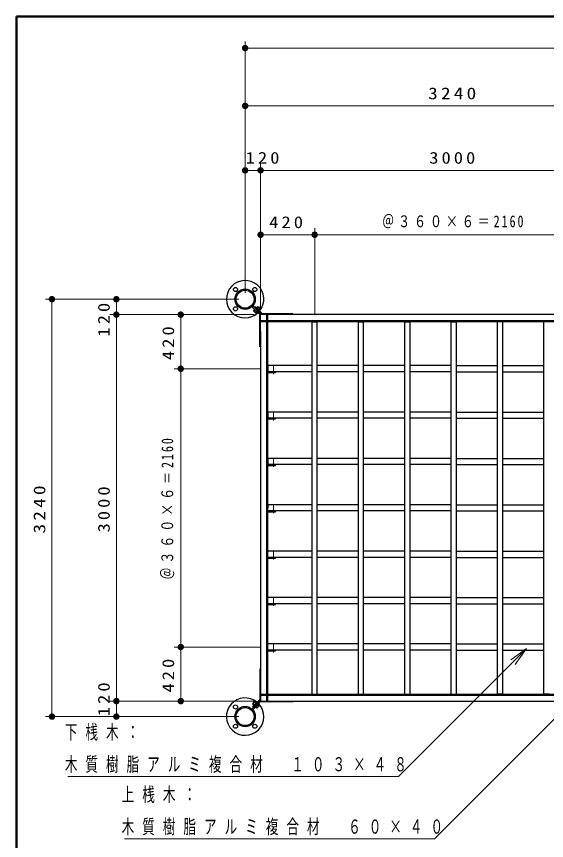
# Model space of a CAD drawing. Units: millimetres on the paper, scale 1:50. Extents: x -365 to 10, y -38 to 257.
# Drawn here: x -365 to -282.7, y 129.1 to 257 of the extents above; entities that cross this region are included whole.
import ezdxf

# ---------------------------------------------------------------- set-up
doc = ezdxf.new("R2010")
doc.units = ezdxf.units.MM
doc.linetypes.add('USER2', pattern=[6, 3, -1, 1, -1])
doc.layers.add('LY_1', color=7, linetype='Continuous', lineweight=25)
doc.layers.add('LY_2', color=7, linetype='Continuous', lineweight=13)
doc.styles.add('ＭＳ ゴシック', font='')
doc.styles.get('ＭＳ ゴシック').set_extended_font_data('MS Gothic')

# ---------------------------------------------------------------- blocks, each defined once
blk = doc.blocks.new('filled_dot')
at = {"color": 0, "linetype": 'Continuous', "lineweight": -2, "const_width": 1.25}
blk.add_lwpolyline([(-0.625, 0, 1), (0.625, 0, 1)], format="xyb", close=True, dxfattribs=at)

msp = doc.modelspace()

# ---------------------------------------------------------------- linework, layer by layer
at = {"layer": 'LY_1', "lineweight": 13}
for p, q in [((-329.491, 214.114), (-329.491, 253.099)), ((-329.491, 252.099), (-135.091, 252.099)), ((-329.491, 214.114), (-329.491, 244.114)), ((-329.491, 243.114), (-264.691, 243.114)), ((-327.091, 212.695), (-327.091, 234.114)), ((-329.491, 233.114), (-323.583, 233.114)), ((-327.091, 233.114), (-267.091, 233.114)), ((-327.091, 211.714), (-327.091, 224.114)), ((-318.691, 210.614), (-318.691, 224.114)), ((-327.091, 223.114), (-318.691, 223.114)), ((-318.691, 223.114), (-275.491, 223.114)), ((-330.491, 213.114), (-360.491, 213.114)), ((-359.491, 148.314), (-359.491, 213.114)), ((-349.491, 207.193), (-349.491, 213.114)), ((-329.072, 210.714), (-350.491, 210.714)), ((-349.491, 150.714), (-349.491, 210.714)), ((-328.091, 210.714), (-340.491, 210.714)), ((-339.491, 202.314), (-339.491, 210.714)), ((-326.991, 202.314), (-340.491, 202.314)), ((-339.491, 159.114), (-339.491, 202.314)), ((-326.991, 159.114), (-340.491, 159.114)), ((-339.491, 150.714), (-339.491, 159.114)), ((-288.252, 157.108), (-285.777, 158.876)), ((-285.777, 158.876), (-287.899, 156.755)), ((-285.777, 158.876), (-287.545, 156.401)), ((-349.491, 148.314), (-349.491, 154.203)), ((-329.072, 150.714), (-350.491, 150.714)), ((-328.091, 150.714), (-340.491, 150.714)), ((-330.491, 148.314), (-360.491, 148.314))]:
    msp.add_line(p, q, dxfattribs=at)
at = {"layer": 'LY_1'}
for p, q in [((-328.439, 211.935), (-327.367, 210.862)), ((-328.439, 211.935), (-327.367, 210.862)), ((-328.312, 212.062), (-327.083, 210.834)), ((-328.312, 212.062), (-326.963, 210.714)), ((-328.034, 211.439), (-328.175, 211.298)), ((-328.034, 211.439), (-328.175, 211.298)), ((-327.779, 210.902), (-328.175, 211.298)), ((-327.779, 210.902), (-328.175, 211.298)), ((-327.949, 211.354), (-328.091, 211.213)), ((-327.949, 211.354), (-328.091, 211.213)), ((-328.088, 211.838), (-327.961, 211.965)), ((-328.003, 211.498), (-328.048, 211.453)), ((-328.003, 211.498), (-328.048, 211.453)), ((-327.624, 211.029), (-328.048, 211.453)), ((-327.624, 211.029), (-328.048, 211.453)), ((-328.017, 211.767), (-327.89, 211.894)), ((-327.961, 211.965), (-326.709, 210.714)), ((-327.89, 211.894), (-326.829, 210.834)), ((-327.723, 211.128), (-327.864, 210.987)), ((-327.723, 211.128), (-327.864, 210.987)), ((-327.748, 211.753), (-327.703, 211.798)), ((-327.748, 211.753), (-327.703, 211.798)), ((-327.279, 211.374), (-327.703, 211.798)), ((-327.279, 211.374), (-327.703, 211.798)), ((-327.689, 211.784), (-327.505, 211.968)), ((-327.689, 211.784), (-327.505, 211.968)), ((-327.579, 211.074), (-327.624, 211.029)), ((-327.579, 211.074), (-327.624, 211.029)), ((-327.604, 211.699), (-327.384, 211.92)), ((-327.604, 211.699), (-327.384, 211.92)), ((-327.109, 211.572), (-327.505, 211.968)), ((-327.109, 211.572), (-327.505, 211.968)), ((-327.157, 211.694), (-327.384, 211.92)), ((-327.157, 211.694), (-327.384, 211.92)), ((-327.378, 211.473), (-327.157, 211.694)), ((-327.378, 211.473), (-327.157, 211.694)), ((-327.324, 211.329), (-327.279, 211.374)), ((-327.324, 211.329), (-327.279, 211.374)), ((-327.293, 211.388), (-327.109, 211.572)), ((-327.293, 211.388), (-327.109, 211.572)), ((-327.638, 211.043), (-327.779, 210.902)), ((-327.638, 211.043), (-327.779, 210.902)), ((-327.367, 210.862), (-327.239, 210.989)), ((-327.367, 210.862), (-327.239, 210.989)), ((-327.211, 205.714), (-327.211, 210.714)), ((-322.091, 210.714), (-327.091, 210.714)), ((-327.091, 205.714), (-327.091, 210.714)), ((-322.091, 210.834), (-327.031, 210.834)), ((-269.691, 210.714), (-324.491, 210.714)), ((-322.091, 210.834), (-322.091, 210.714)), ((-327.091, 208.114), (-327.091, 150.714)), ((-327.091, 205.714), (-327.211, 205.714)), ((-327.211, 155.714), (-327.091, 155.714)), ((-327.211, 155.714), (-327.211, 150.774)), ((-328.342, 149.844), (-327.091, 151.095)), ((-328.272, 149.915), (-327.211, 150.975)), ((-328.439, 149.493), (-327.091, 150.841)), ((-328.439, 149.493), (-327.211, 150.721)), ((-327.949, 150.695), (-328.345, 150.299)), ((-327.949, 150.695), (-328.345, 150.299)), ((-328.161, 150.115), (-328.345, 150.299)), ((-328.161, 150.115), (-328.345, 150.299)), ((-328.215, 149.717), (-328.342, 149.844)), ((-328.312, 149.365), (-327.239, 150.438)), ((-328.312, 149.365), (-327.239, 150.438)), ((-328.071, 150.647), (-328.297, 150.421)), ((-328.071, 150.647), (-328.297, 150.421)), ((-328.076, 150.2), (-328.297, 150.421)), ((-328.076, 150.2), (-328.297, 150.421)), ((-328.144, 149.787), (-328.272, 149.915)), ((-327.751, 150.525), (-328.175, 150.101)), ((-327.751, 150.525), (-328.175, 150.101)), ((-328.13, 150.056), (-328.175, 150.101)), ((-328.13, 150.056), (-328.175, 150.101)), ((-327.85, 150.426), (-328.071, 150.647)), ((-327.85, 150.426), (-328.071, 150.647)), ((-327.765, 150.511), (-327.949, 150.695)), ((-327.765, 150.511), (-327.949, 150.695)), ((-327.876, 149.801), (-327.83, 149.756)), ((-327.876, 149.801), (-327.83, 149.756)), ((-327.406, 150.18), (-327.83, 149.756)), ((-327.406, 150.18), (-327.83, 149.756)), ((-327.816, 149.77), (-327.675, 149.629)), ((-327.816, 149.77), (-327.675, 149.629)), ((-327.706, 150.48), (-327.751, 150.525)), ((-327.706, 150.48), (-327.751, 150.525)), ((-327.731, 149.855), (-327.59, 149.714)), ((-327.731, 149.855), (-327.59, 149.714)), ((-327.279, 150.025), (-327.675, 149.629)), ((-327.279, 150.025), (-327.675, 149.629)), ((-327.505, 150.081), (-327.364, 149.94)), ((-327.505, 150.081), (-327.364, 149.94)), ((-327.451, 150.226), (-327.406, 150.18)), ((-327.451, 150.226), (-327.406, 150.18)), ((-327.42, 150.166), (-327.279, 150.025)), ((-327.42, 150.166), (-327.279, 150.025)), ((-327.239, 150.438), (-327.367, 150.565)), ((-327.239, 150.438), (-327.367, 150.565)), ((-327.091, 150.714), (-269.691, 150.714)), ((-322.091, 150.594), (-327.031, 150.594)), ((-322.091, 150.714), (-322.091, 150.594))]:
    msp.add_line(p, q, dxfattribs=at)
at = {"layer": 'LY_1', "color": 140, "lineweight": 50}
for p, q in [((-326.091, 210.714), (-326.091, 150.714)), ((-267.091, 209.714), (-327.091, 209.714)), ((-327.091, 151.714), (-267.091, 151.714))]:
    msp.add_line(p, q, dxfattribs=at)
at = {"layer": 'LY_1', "color": 40}
for p, q in [((-319.091, 209.614), (-318.291, 209.614)), ((-319.091, 151.814), (-319.091, 209.614)), ((-318.291, 151.814), (-318.291, 209.614)), ((-311.891, 209.614), (-311.091, 209.614)), ((-311.891, 151.814), (-311.891, 209.614)), ((-311.091, 151.814), (-311.091, 209.614)), ((-304.691, 209.614), (-303.891, 209.614)), ((-304.691, 151.814), (-304.691, 209.614)), ((-303.891, 151.814), (-303.891, 209.614)), ((-297.491, 151.814), (-297.491, 209.614)), ((-297.491, 209.614), (-296.691, 209.614)), ((-296.691, 151.814), (-296.691, 209.614)), ((-290.291, 151.814), (-290.291, 209.614)), ((-289.491, 209.614), (-290.291, 209.614)), ((-289.491, 151.814), (-289.491, 209.614)), ((-283.091, 151.814), (-283.091, 209.614)), ((-282.291, 209.614), (-283.091, 209.614)), ((-325.991, 202.794), (-325.991, 201.834)), ((-319.091, 202.794), (-325.991, 202.794)), ((-311.891, 202.794), (-318.291, 202.794)), ((-304.691, 202.794), (-311.091, 202.794)), ((-297.491, 202.794), (-303.891, 202.794)), ((-296.691, 202.794), (-290.291, 202.794)), ((-289.491, 202.794), (-283.091, 202.794)), ((-326.091, 201.714), (-324.791, 201.714)), ((-319.091, 201.834), (-325.991, 201.834)), ((-324.791, 201.714), (-324.791, 201.834)), ((-311.891, 201.834), (-318.291, 201.834)), ((-304.691, 201.834), (-311.091, 201.834)), ((-297.491, 201.834), (-303.891, 201.834)), ((-296.691, 201.834), (-290.291, 201.834)), ((-289.491, 201.834), (-283.091, 201.834)), ((-326.091, 194.514), (-324.791, 194.514)), ((-325.991, 195.594), (-325.991, 194.634)), ((-319.091, 195.594), (-325.991, 195.594)), ((-319.091, 194.634), (-325.991, 194.634)), ((-324.791, 194.514), (-324.791, 194.634)), ((-311.891, 195.594), (-318.291, 195.594)), ((-311.891, 194.634), (-318.291, 194.634)), ((-304.691, 195.594), (-311.091, 195.594)), ((-304.691, 194.634), (-311.091, 194.634)), ((-297.491, 195.594), (-303.891, 195.594)), ((-297.491, 194.634), (-303.891, 194.634)), ((-296.691, 195.594), (-290.291, 195.594)), ((-296.691, 194.634), (-290.291, 194.634)), ((-289.491, 195.594), (-283.091, 195.594)), ((-289.491, 194.634), (-283.091, 194.634)), ((-325.991, 188.394), (-325.991, 187.434)), ((-319.091, 188.394), (-325.991, 188.394)), ((-311.891, 188.394), (-318.291, 188.394)), ((-304.691, 188.394), (-311.091, 188.394)), ((-297.491, 188.394), (-303.891, 188.394)), ((-296.691, 188.394), (-290.291, 188.394)), ((-289.491, 188.394), (-283.091, 188.394)), ((-326.091, 187.314), (-324.791, 187.314)), ((-319.091, 187.434), (-325.991, 187.434)), ((-324.791, 187.314), (-324.791, 187.434)), ((-311.891, 187.434), (-318.291, 187.434)), ((-304.691, 187.434), (-311.091, 187.434)), ((-297.491, 187.434), (-303.891, 187.434)), ((-296.691, 187.434), (-290.291, 187.434)), ((-289.491, 187.434), (-283.091, 187.434)), ((-325.991, 181.194), (-325.991, 180.714)), ((-319.091, 181.194), (-325.991, 181.194)), ((-325.991, 180.234), (-325.991, 180.714)), ((-311.891, 181.194), (-318.291, 181.194)), ((-304.691, 181.194), (-311.091, 181.194)), ((-297.491, 181.194), (-303.891, 181.194)), ((-296.691, 181.194), (-290.291, 181.194)), ((-289.491, 181.194), (-283.091, 181.194)), ((-326.091, 180.114), (-324.791, 180.114)), ((-319.091, 180.234), (-325.991, 180.234)), ((-324.791, 180.114), (-324.791, 180.234)), ((-311.891, 180.234), (-318.291, 180.234)), ((-304.691, 180.234), (-311.091, 180.234)), ((-297.491, 180.234), (-303.891, 180.234)), ((-296.691, 180.234), (-290.291, 180.234)), ((-289.491, 180.234), (-283.091, 180.234)), ((-325.991, 173.034), (-325.991, 173.994)), ((-319.091, 173.994), (-325.991, 173.994)), ((-311.891, 173.994), (-318.291, 173.994)), ((-304.691, 173.994), (-311.091, 173.994)), ((-297.491, 173.994), (-303.891, 173.994)), ((-296.691, 173.994), (-290.291, 173.994)), ((-289.491, 173.994), (-283.091, 173.994)), ((-326.091, 172.914), (-324.791, 172.914)), ((-319.091, 173.034), (-325.991, 173.034)), ((-324.791, 172.914), (-324.791, 173.034)), ((-311.891, 173.034), (-318.291, 173.034)), ((-304.691, 173.034), (-311.091, 173.034)), ((-297.491, 173.034), (-303.891, 173.034)), ((-296.691, 173.034), (-290.291, 173.034)), ((-289.491, 173.034), (-283.091, 173.034)), ((-325.991, 165.834), (-325.991, 166.794)), ((-319.091, 166.794), (-325.991, 166.794)), ((-311.891, 166.794), (-318.291, 166.794)), ((-304.691, 166.794), (-311.091, 166.794)), ((-297.491, 166.794), (-303.891, 166.794)), ((-296.691, 166.794), (-290.291, 166.794)), ((-289.491, 166.794), (-283.091, 166.794)), ((-326.091, 165.714), (-324.791, 165.714)), ((-319.091, 165.834), (-325.991, 165.834)), ((-324.791, 165.714), (-324.791, 165.834)), ((-311.891, 165.834), (-318.291, 165.834)), ((-304.691, 165.834), (-311.091, 165.834)), ((-297.491, 165.834), (-303.891, 165.834)), ((-296.691, 165.834), (-290.291, 165.834)), ((-289.491, 165.834), (-283.091, 165.834)), ((-325.991, 158.634), (-325.991, 159.594)), ((-319.091, 159.594), (-325.991, 159.594)), ((-319.091, 158.634), (-325.991, 158.634)), ((-324.791, 158.514), (-324.791, 158.634)), ((-311.891, 159.594), (-318.291, 159.594)), ((-311.891, 158.634), (-318.291, 158.634)), ((-304.691, 159.594), (-311.091, 159.594)), ((-304.691, 158.634), (-311.091, 158.634)), ((-297.491, 159.594), (-303.891, 159.594)), ((-297.491, 158.634), (-303.891, 158.634)), ((-296.691, 159.594), (-290.291, 159.594)), ((-296.691, 158.634), (-290.291, 158.634)), ((-289.491, 159.594), (-283.091, 159.594)), ((-289.491, 158.634), (-283.091, 158.634)), ((-326.091, 158.514), (-324.791, 158.514)), ((-319.091, 151.814), (-318.291, 151.814)), ((-311.891, 151.814), (-311.091, 151.814)), ((-304.691, 151.814), (-303.891, 151.814)), ((-297.491, 151.814), (-296.691, 151.814)), ((-289.491, 151.814), (-290.291, 151.814)), ((-282.291, 151.814), (-283.091, 151.814))]:
    msp.add_line(p, q, dxfattribs=at)
at = {"layer": 'LY_1', "color": 40, "linetype": 'USER2', "lineweight": 13}
for p, q in [((-325.091, 202.794), (-325.091, 201.487)), ((-325.091, 195.594), (-325.091, 194.287)), ((-325.091, 188.394), (-325.091, 187.087)), ((-325.091, 181.194), (-325.091, 179.887)), ((-325.091, 173.994), (-325.091, 172.687)), ((-325.091, 166.794), (-325.091, 165.487)), ((-325.091, 159.594), (-325.091, 158.287))]:
    msp.add_line(p, q, dxfattribs=at)
at = {"layer": 'LY_1', "lineweight": 13}
for points in [[(-285.777, 158.876), (-305.66, 138.994), (-357.04, 138.994)], [(-275.908, 153.505), (-300.096, 129.317), (-348.223, 129.317)]]:
    msp.add_lwpolyline(points, dxfattribs=at)
at = {"layer": 'LY_1'}
for centre, radius in [((-330.991, 214.614), 0.32), ((-327.991, 214.614), 0.32), ((-329.491, 213.114), 1.58), ((-329.491, 213.114), 1.58), ((-329.491, 213.114), 1.398), ((-329.491, 213.114), 1.398), ((-330.991, 211.614), 0.32), ((-330.991, 149.814), 0.32), ((-329.491, 148.314), 1.58), ((-329.491, 148.314), 1.58), ((-329.491, 148.314), 1.398), ((-329.491, 148.314), 1.398), ((-330.991, 146.814), 0.32), ((-327.991, 146.814), 0.32)]:
    msp.add_circle(centre, radius, dxfattribs=at)
for centre, radius, start, end in [((-329.491, 213.114), 2.9, 320.34217, 313.22157), ((-327.031, 210.654), 0.18, 90, 180), ((-329.491, 148.314), 2.9, 50.34217, 43.22157), ((-327.031, 150.774), 0.18, 180, 270)]:
    msp.add_arc(centre, radius, start, end, dxfattribs=at)
at = {"layer": 'LY_2', "lineweight": 50}
for p, q in [((0, 257), (-365, 257)), ((-365, 257), (-365, 0))]:
    msp.add_line(p, q, dxfattribs=at)

# ---------------------------------------------------------------- block references
at = {"layer": 'LY_1', "lineweight": 13, "xscale": 0.4, "yscale": 0.4}
for p in [(-329.491, 252.099), (-329.491, 243.114), (-329.491, 233.114), (-327.091, 233.114), (-327.091, 223.114), (-318.691, 223.114)]:
    msp.add_blockref('filled_dot', p, dxfattribs=at)
for p, rotation in [((-327.091, 233.114), 180), ((-318.691, 223.114), 180), ((-359.491, 213.114), 270), ((-349.491, 213.114), 270), ((-349.491, 210.714), 270), ((-349.491, 210.714), 90), ((-339.491, 210.714), 270), ((-339.491, 202.314), 270), ((-339.491, 202.314), 90), ((-339.491, 159.114), 270), ((-339.491, 159.114), 90), ((-349.491, 150.714), 270), ((-349.491, 150.714), 90), ((-339.491, 150.714), 90), ((-359.491, 148.314), 90), ((-349.491, 148.314), 90)]:
    msp.add_blockref('filled_dot', p, dxfattribs=dict(at, rotation=rotation))

# ---------------------------------------------------------------- texts
at = {"layer": 'LY_1', "style": 'ＭＳ ゴシック'}
for s, insert, char_height, attachment_point in [('\\T1.33;\\W1.2;3240', (-297.091, 244.114), 1.833, 8), ('\\T1.33;\\W1.15;120', (-326.551, 234.114), 1.833, 8), ('\\T1.33;\\W1.15;3000', (-297.091, 234.114), 1.833, 8), ('\\T1.33;\\W1.15;420', (-322.891, 224.114), 1.833, 8), ('\\T1.32;\\W0.75;＠３６０×６＝2160', (-297.091, 224.114), 1.833, 8), ('\\T1.64;\\W0.65;下桟木：', (-357.489, 145.794), 2.199, 4), ('\\T1.64;\\W0.65;木質樹脂アルミ複合材\u3000１０３×４８', (-357.489, 140.794), 2.199, 4), ('\\T1.64;\\W0.65;上桟木：', (-348.666, 136.117), 2.199, 4), ('\\T1.64;\\W0.65;木質樹脂アルミ複合材\u3000６０×４０', (-348.666, 131.117), 2.199, 4)]:
    msp.add_mtext(s, dxfattribs=dict(at, insert=insert, char_height=char_height, attachment_point=attachment_point))
at = {"layer": 'LY_1', "char_height": 1.833, "attachment_point": 8, "rotation": 90, "style": 'ＭＳ ゴシック'}
for s, insert in [('\\T1.33;\\W1.15;120', (-350.491, 210.162)), ('\\T1.33;\\W1.15;420', (-340.491, 206.514)), ('\\T1.32;\\W0.75;＠３６０×６＝2160', (-340.491, 180.714)), ('\\T1.33;\\W1.2;3240', (-360.491, 180.714)), ('\\T1.33;\\W1.15;3000', (-350.491, 180.714)), ('\\T1.33;\\W1.15;420', (-340.491, 154.914)), ('\\T1.33;\\W1.15;120', (-350.491, 151.235))]:
    msp.add_mtext(s, dxfattribs=dict(at, insert=insert))

doc.saveas('drawing.dxf')
